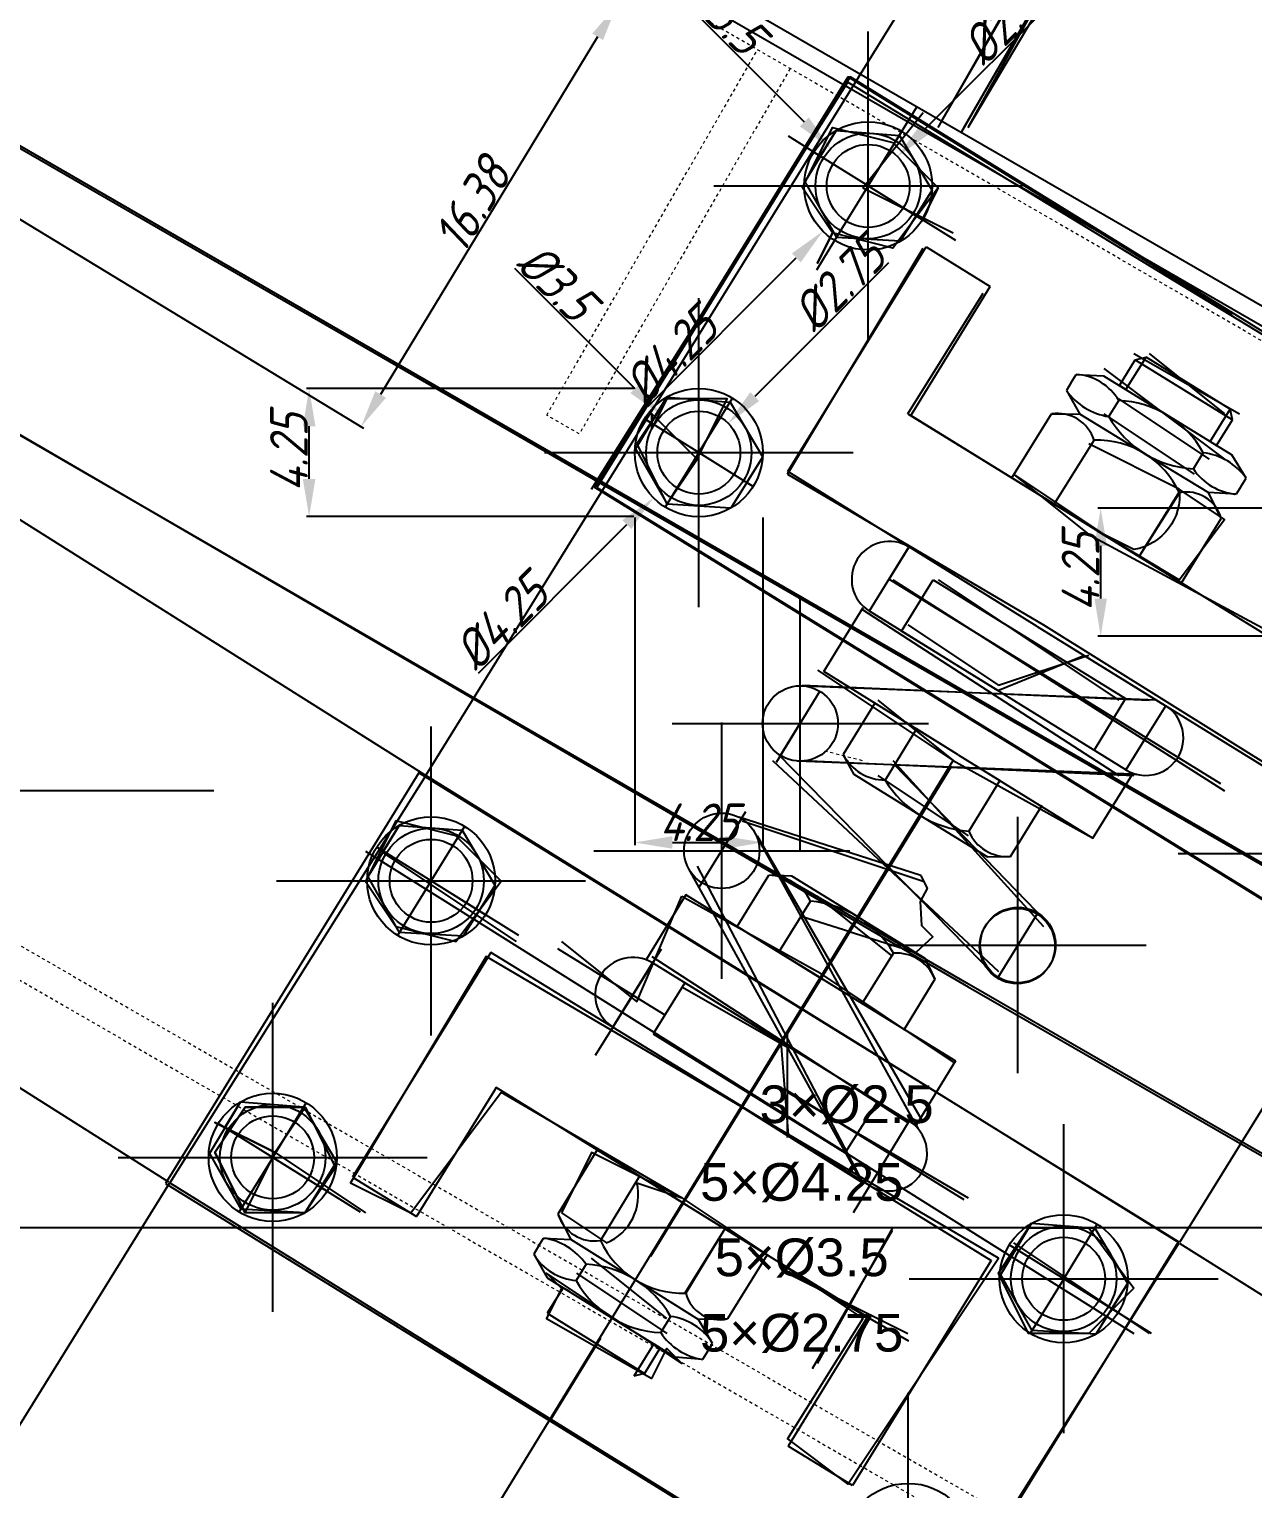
# Model space of a CAD drawing. Header units: millimetres. Extents: x 2787 to 6144, y -18 to 478.
# Drawn here: x 3179.34 to 3219.94, y 214.35 to 262.76 of the extents above; entities that cross this region are included whole.
import ezdxf

# ---------------------------------------------------------------- set-up
doc = ezdxf.new("R2010")
doc.units = ezdxf.units.MM
for name, pattern in [('ACAD_ISO02W100', [15, 12, -3]), ('CENTER', [50.8, 31.75, -6.35, 6.35, -6.35]), ('CENTER2', [28.575, 19.05, -3.175, 3.175, -3.175]), ('HIDDEN', [0.2, 0.1, -0.1])]:
    doc.linetypes.add(name, pattern=pattern)
for name, color, linetype in [('ADIM', 3, 'Continuous'), ('ADIM_CENTER', 1, 'Continuous'), ('ADIM_CLEAN', 3, 'Continuous'), ('ADIM_CLEAN_L', 3, 'Continuous')]:
    doc.layers.add(name, color=color, linetype=linetype)
for name, color, linetype, lineweight in [('图层1', 1, 'CENTER2', 25), ('图层2', 160, 'Continuous', 25), ('虚线', 8, 'ACAD_ISO02W100', 13)]:
    doc.layers.add(name, color=color, linetype=linetype, lineweight=lineweight)
doc.styles.get("Standard").update_dxf_attribs({"font": 'gbeitc.shx', "bigfont": 'gbcbig.shx'})
doc.dimstyles.new('ADIM', dxfattribs={"dimscale": 0.5, "dimtxt": 2.5, "dimasz": 2.5, "dimexe": 0.18, "dimexo": 0.0625, "dimgap": 0.09, "dimtad": 1, "dimdec": 4, "dimzin": 0, "dimdsep": 46, "dimtxsty": 'Standard', "dimcen": 0.09, "dimadec": 0, "dimazin": 0, "dimtfac": 1, "dimtdec": 4, "dimtofl": 0, "dimtmove": 0, "dimatfit": 3, "dimfxl": 1, "dimtolj": 1, "dimtzin": 0, "dimarcsym": 0})

# ---------------------------------------------------------------- blocks, each defined once
blk = doc.blocks.new('*D18')
at = {"layer": 'ADIM', "color": 0, "lineweight": -2, "transparency": 16777216}
for p, q in [((3249.969, 223), (3116.64, 223)), ((3116.73, 172.25), (3116.73, 221.75)), ((3249.969, 171), (3116.64, 171))]:
    blk.add_line(p, q, dxfattribs=at)
at = {"layer": 'ADIM', "color": 0, "transparency": 16777216}
for points in [[(3116.521, 221.75), (3116.938, 221.75), (3116.73, 223)], [(3116.521, 172.25), (3116.938, 172.25), (3116.73, 171)]]:
    blk.add_solid(points, dxfattribs=at)
at = {"layer": 'Defpoints', "color": 0, "transparency": 16777216}
for p in [(3116.73, 223), (3250, 223), (3250, 171)]:
    blk.add_point(p, dxfattribs=at)
at = {"layer": 'ADIM', "color": 0, "transparency": 16777216, "insert": (3116.06, 197), "char_height": 1.25, "attachment_point": 5, "rotation": 90}
blk.add_mtext('\\A1;52', dxfattribs=at)
blk = doc.blocks.new('*D116')
at = {"layer": 'ADIM', "color": 0, "lineweight": -2, "transparency": 16777216}
for p, q in [((3192.516, 238.027), (3223.95, 288.725)), ((3247.84, 273.808), (3224.965, 287.99)), ((3217.516, 222.527), (3248.95, 273.225))]:
    blk.add_line(p, q, dxfattribs=at)
at = {"layer": 'ADIM', "color": 0, "transparency": 16777216}
for points in [[(3225.074, 288.167), (3224.855, 287.813), (3223.902, 288.649)], [(3247.95, 273.985), (3247.73, 273.63), (3248.902, 273.149)]]:
    blk.add_solid(points, dxfattribs=at)
at = {"layer": 'Defpoints', "color": 0, "transparency": 16777216}
for p in [(3223.902, 288.649), (3192.5, 238), (3217.5, 222.5)]:
    blk.add_point(p, dxfattribs=at)
at = {"layer": 'ADIM', "color": 0, "transparency": 16777216, "insert": (3236.755, 281.468), "char_height": 1.25, "attachment_point": 5, "rotation": 328.2011}
blk.add_mtext('\\A1;29.42', dxfattribs=at)
blk = doc.blocks.new('*D117')
at = {"layer": 'ADIM', "color": 0, "lineweight": -2, "transparency": 16777216}
for p, q in [((3192.474, 238.017), (3162.994, 256.578)), ((3162.405, 255.472), (3155.237, 244.087)), ((3183.974, 224.517), (3154.494, 243.078))]:
    blk.add_line(p, q, dxfattribs=at)
at = {"layer": 'ADIM', "color": 0, "transparency": 16777216}
for points in [[(3162.228, 255.583), (3162.581, 255.361), (3163.071, 256.53)], [(3155.06, 244.198), (3155.413, 243.976), (3154.571, 243.03)]]:
    blk.add_solid(points, dxfattribs=at)
at = {"layer": 'Defpoints', "color": 0, "transparency": 16777216}
for p in [(3154.571, 243.03), (3192.5, 238), (3184, 224.5)]:
    blk.add_point(p, dxfattribs=at)
at = {"layer": 'ADIM', "color": 0, "transparency": 16777216, "insert": (3158.254, 250.137), "char_height": 1.25, "attachment_point": 5, "rotation": 57.8043}
blk.add_mtext('\\A1;15.95', dxfattribs=at)
blk = doc.blocks.new('*D118')
at = {"layer": 'ADIM', "color": 0, "lineweight": -2, "transparency": 16777216}
for p, q in [((3183.984, 224.473), (3152.55, 173.775)), ((3208.984, 208.973), (3177.55, 158.275)), ((3153.66, 173.192), (3176.535, 159.01))]:
    blk.add_line(p, q, dxfattribs=at)
at = {"layer": 'ADIM', "color": 0, "transparency": 16777216}
for points in [[(3153.77, 173.37), (3153.55, 173.015), (3152.598, 173.851)], [(3176.645, 159.187), (3176.426, 158.833), (3177.598, 158.351)]]:
    blk.add_solid(points, dxfattribs=at)
at = {"layer": 'Defpoints', "color": 0, "transparency": 16777216}
for p in [(3184, 224.5), (3209, 209), (3177.598, 158.351)]:
    blk.add_point(p, dxfattribs=at)
at = {"layer": 'ADIM', "color": 0, "transparency": 16777216, "insert": (3165.451, 166.671), "char_height": 1.25, "attachment_point": 5, "rotation": 328.2011}
blk.add_mtext('\\A1;29.42', dxfattribs=at)
blk = doc.blocks.new('*D119')
at = {"layer": 'ADIM', "color": 0, "lineweight": -2, "transparency": 16777216}
for p, q in [((3217.526, 222.483), (3247.006, 203.922)), ((3209.026, 208.983), (3238.506, 190.422)), ((3239.095, 191.528), (3246.263, 202.913))]:
    blk.add_line(p, q, dxfattribs=at)
at = {"layer": 'ADIM', "color": 0, "transparency": 16777216}
for points in [[(3246.087, 203.024), (3246.44, 202.802), (3246.929, 203.97)], [(3238.919, 191.639), (3239.272, 191.417), (3238.429, 190.47)]]:
    blk.add_solid(points, dxfattribs=at)
at = {"layer": 'Defpoints', "color": 0, "transparency": 16777216}
for p in [(3217.5, 222.5), (3209, 209), (3246.929, 203.97)]:
    blk.add_point(p, dxfattribs=at)
at = {"layer": 'ADIM', "color": 0, "transparency": 16777216, "insert": (3242.112, 197.577), "char_height": 1.25, "attachment_point": 5, "rotation": 57.8043}
blk.add_mtext('\\A1;15.95', dxfattribs=at)
blk = doc.blocks.new('*D121')
at = {"layer": 'ADIM', "color": 0, "lineweight": -2, "transparency": 16777216}
for p, q in [((3185.469, 237.5), (3101.62, 237.5)), ((3101.71, 211.75), (3101.71, 236.25)), ((3185.469, 210.5), (3101.62, 210.5))]:
    blk.add_line(p, q, dxfattribs=at)
at = {"layer": 'ADIM', "color": 0, "transparency": 16777216}
for points in [[(3101.502, 236.25), (3101.918, 236.25), (3101.71, 237.5)], [(3101.502, 211.75), (3101.918, 211.75), (3101.71, 210.5)]]:
    blk.add_solid(points, dxfattribs=at)
at = {"layer": 'Defpoints', "color": 0, "transparency": 16777216}
for p in [(3101.71, 237.5), (3185.5, 237.5), (3185.5, 210.5)]:
    blk.add_point(p, dxfattribs=at)
at = {"layer": 'ADIM', "color": 0, "transparency": 16777216, "insert": (3101.04, 224), "char_height": 1.25, "attachment_point": 5, "rotation": 90}
blk.add_mtext('\\A1;27', dxfattribs=at)
blk = doc.blocks.new('*D140')
at = {"layer": 'ADIM', "color": 0, "lineweight": -2, "transparency": 16777216}
for p, q in [((3225.969, 246.871), (3214.805, 246.871)), ((3214.895, 243.871), (3214.895, 245.621)), ((3225.969, 242.621), (3214.805, 242.621))]:
    blk.add_line(p, q, dxfattribs=at)
at = {"layer": 'ADIM', "color": 0, "transparency": 16777216}
for points in [[(3214.687, 245.621), (3215.103, 245.621), (3214.895, 246.871)], [(3214.687, 243.871), (3215.103, 243.871), (3214.895, 242.621)]]:
    blk.add_solid(points, dxfattribs=at)
at = {"layer": 'Defpoints', "color": 0, "transparency": 16777216}
for p in [(3214.895, 246.871), (3226, 246.871), (3226, 242.621)]:
    blk.add_point(p, dxfattribs=at)
at = {"layer": 'ADIM', "color": 0, "transparency": 16777216, "insert": (3214.225, 244.746), "char_height": 1.25, "attachment_point": 5, "rotation": 90}
blk.add_mtext('\\A1;4.25', dxfattribs=at)
blk = doc.blocks.new('*D143')
at = {"layer": 'ADIM', "color": 0, "lineweight": -2, "transparency": 16777216}
for p, q in [((3228.191, 244.746), (3228.281, 244.746)), ((3228.236, 244.701), (3228.236, 244.791)), ((3220.922, 237.433), (3225.849, 242.36))]:
    blk.add_line(p, q, dxfattribs=at)
at = {"layer": 'ADIM', "color": 0, "transparency": 16777216}
blk.add_solid([(3225.702, 242.507), (3225.996, 242.213), (3226.733, 243.244)], dxfattribs=at)
at = {"layer": 'Defpoints', "color": 0, "transparency": 16777216}
for p in [(3228.236, 244.746), (3226.733, 243.244)]:
    blk.add_point(p, dxfattribs=at)
at = {"layer": 'ADIM', "color": 0, "transparency": 16777216, "insert": (3221.667, 239.126), "char_height": 1.25, "attachment_point": 5, "rotation": 45}
blk.add_mtext('\\A1;%%c4.25', dxfattribs=at)
blk = doc.blocks.new('*D150')
at = {"layer": 'ADIM', "color": 0, "lineweight": -2, "transparency": 16777216}
for p, q in [((3168.527, 281.984), (3198.928, 263.526)), ((3160.027, 267.984), (3190.428, 249.526)), ((3198.202, 262.504), (3191, 250.641))]:
    blk.add_line(p, q, dxfattribs=at)
at = {"layer": 'ADIM', "color": 0, "transparency": 16777216}
for points in [[(3198.024, 262.612), (3198.38, 262.396), (3198.851, 263.573)], [(3190.822, 250.749), (3191.178, 250.533), (3190.351, 249.573)]]:
    blk.add_solid(points, dxfattribs=at)
at = {"layer": 'Defpoints', "color": 0, "transparency": 16777216}
for p in [(3168.5, 282), (3160, 268), (3190.351, 249.573)]:
    blk.add_point(p, dxfattribs=at)
at = {"layer": 'ADIM', "color": 0, "transparency": 16777216, "insert": (3194.028, 256.92), "char_height": 1.25, "attachment_point": 5, "rotation": 58.7363}
blk.add_mtext('\\A1;16.38', dxfattribs=at)
blk = doc.blocks.new('*D240')
at = {"layer": 'ADIM', "color": 0, "lineweight": -2, "transparency": 16777216}
for p, q in [((3213.475, 263.855), (3209.036, 259.416)), ((3207.135, 257.56), (3207.225, 257.56)), ((3207.18, 257.515), (3207.18, 257.605))]:
    blk.add_line(p, q, dxfattribs=at)
at = {"layer": 'ADIM', "color": 0, "transparency": 16777216}
blk.add_solid([(3208.889, 259.564), (3209.183, 259.269), (3208.152, 258.532)], dxfattribs=at)
at = {"layer": 'Defpoints', "color": 0, "transparency": 16777216}
for p in [(3208.152, 258.532), (3207.18, 257.56)]:
    blk.add_point(p, dxfattribs=at)
at = {"layer": 'ADIM', "color": 0, "transparency": 16777216, "insert": (3211.818, 263.146), "char_height": 1.25, "attachment_point": 5, "rotation": 45}
blk.add_mtext('\\A1;%%c2.75', dxfattribs=at)
blk = doc.blocks.new('*D241')
at = {"layer": 'ADIM', "color": 0, "lineweight": -2, "transparency": 16777216}
for p, q in [((3201.064, 263.675), (3205.058, 259.681)), ((3207.135, 257.56), (3207.225, 257.56)), ((3207.18, 257.515), (3207.18, 257.605))]:
    blk.add_line(p, q, dxfattribs=at)
at = {"layer": 'ADIM', "color": 0, "transparency": 16777216}
blk.add_solid([(3205.206, 259.829), (3204.911, 259.534), (3205.942, 258.797)], dxfattribs=at)
at = {"layer": 'Defpoints', "color": 0, "transparency": 16777216}
for p in [(3205.942, 258.797), (3207.18, 257.56)]:
    blk.add_point(p, dxfattribs=at)
at = {"layer": 'ADIM', "color": 0, "transparency": 16777216, "insert": (3202.463, 263.224), "char_height": 1.25, "attachment_point": 5, "rotation": 315}
blk.add_mtext('\\A1;%%c3.5', dxfattribs=at)
blk = doc.blocks.new('*D242')
at = {"layer": 'ADIM', "color": 0, "lineweight": -2, "transparency": 16777216}
for p, q in [((3207.135, 257.56), (3207.225, 257.56)), ((3207.18, 257.515), (3207.18, 257.605)), ((3199.866, 250.246), (3204.793, 255.174))]:
    blk.add_line(p, q, dxfattribs=at)
at = {"layer": 'ADIM', "color": 0, "transparency": 16777216}
blk.add_solid([(3204.646, 255.321), (3204.941, 255.026), (3205.677, 256.057)], dxfattribs=at)
at = {"layer": 'Defpoints', "color": 0, "transparency": 16777216}
for p in [(3207.18, 257.56), (3205.677, 256.057)]:
    blk.add_point(p, dxfattribs=at)
at = {"layer": 'ADIM', "color": 0, "transparency": 16777216, "insert": (3200.612, 251.939), "char_height": 1.25, "attachment_point": 5, "rotation": 45}
blk.add_mtext('\\A1;%%c4.25', dxfattribs=at)
blk = doc.blocks.new('*D243')
at = {"layer": 'ADIM', "color": 0, "lineweight": -2, "transparency": 16777216}
for p, q in [((3199.434, 246.558), (3199.434, 235.693)), ((3203.684, 246.558), (3203.684, 235.693)), ((3200.684, 235.783), (3202.434, 235.783))]:
    blk.add_line(p, q, dxfattribs=at)
at = {"layer": 'ADIM', "color": 0, "transparency": 16777216}
for points in [[(3200.684, 235.992), (3200.684, 235.575), (3199.434, 235.783)], [(3202.434, 235.992), (3202.434, 235.575), (3203.684, 235.783)]]:
    blk.add_solid(points, dxfattribs=at)
at = {"layer": 'Defpoints', "color": 0, "transparency": 16777216}
for p in [(3199.434, 246.59), (3203.684, 246.59), (3203.684, 235.783)]:
    blk.add_point(p, dxfattribs=at)
at = {"layer": 'ADIM', "color": 0, "transparency": 16777216, "insert": (3201.559, 236.453), "char_height": 1.25, "attachment_point": 5}
blk.add_mtext('\\A1;4.25', dxfattribs=at)
blk = doc.blocks.new('*D244')
at = {"layer": 'ADIM', "color": 0, "lineweight": -2, "transparency": 16777216}
for p, q in [((3199.402, 250.84), (3188.538, 250.84)), ((3188.628, 247.84), (3188.628, 249.59)), ((3199.402, 246.59), (3188.538, 246.59))]:
    blk.add_line(p, q, dxfattribs=at)
at = {"layer": 'ADIM', "color": 0, "transparency": 16777216}
for points in [[(3188.419, 249.59), (3188.836, 249.59), (3188.628, 250.84)], [(3188.419, 247.84), (3188.836, 247.84), (3188.628, 246.59)]]:
    blk.add_solid(points, dxfattribs=at)
at = {"layer": 'Defpoints', "color": 0, "transparency": 16777216}
for p in [(3188.628, 250.84), (3199.434, 250.84), (3199.434, 246.59)]:
    blk.add_point(p, dxfattribs=at)
at = {"layer": 'ADIM', "color": 0, "transparency": 16777216, "insert": (3187.958, 248.715), "char_height": 1.25, "attachment_point": 5, "rotation": 90}
blk.add_mtext('\\A1;4.25', dxfattribs=at)
blk = doc.blocks.new('*D245')
at = {"layer": 'ADIM', "color": 0, "lineweight": -2, "transparency": 16777216}
for p, q in [((3207.854, 255.01), (3203.415, 250.571)), ((3201.514, 248.715), (3201.604, 248.715)), ((3201.559, 248.67), (3201.559, 248.76))]:
    blk.add_line(p, q, dxfattribs=at)
at = {"layer": 'ADIM', "color": 0, "transparency": 16777216}
blk.add_solid([(3203.267, 250.718), (3203.562, 250.423), (3202.531, 249.687)], dxfattribs=at)
at = {"layer": 'Defpoints', "color": 0, "transparency": 16777216}
for p in [(3202.531, 249.687), (3201.559, 248.715)]:
    blk.add_point(p, dxfattribs=at)
at = {"layer": 'ADIM', "color": 0, "transparency": 16777216, "insert": (3206.197, 254.301), "char_height": 1.25, "attachment_point": 5, "rotation": 45}
blk.add_mtext('\\A1;%%c2.75', dxfattribs=at)
blk = doc.blocks.new('*D246')
at = {"layer": 'ADIM', "color": 0, "lineweight": -2, "transparency": 16777216}
for p, q in [((3195.443, 254.83), (3199.437, 250.836)), ((3201.514, 248.715), (3201.604, 248.715)), ((3201.559, 248.67), (3201.559, 248.76))]:
    blk.add_line(p, q, dxfattribs=at)
at = {"layer": 'ADIM', "color": 0, "transparency": 16777216}
blk.add_solid([(3199.585, 250.983), (3199.29, 250.689), (3200.321, 249.952)], dxfattribs=at)
at = {"layer": 'Defpoints', "color": 0, "transparency": 16777216}
for p in [(3200.321, 249.952), (3201.559, 248.715)]:
    blk.add_point(p, dxfattribs=at)
at = {"layer": 'ADIM', "color": 0, "transparency": 16777216, "insert": (3196.842, 254.379), "char_height": 1.25, "attachment_point": 5, "rotation": 315}
blk.add_mtext('\\A1;%%c3.5', dxfattribs=at)
blk = doc.blocks.new('*D247')
at = {"layer": 'ADIM', "color": 0, "lineweight": -2, "transparency": 16777216}
for p, q in [((3201.514, 248.715), (3201.604, 248.715)), ((3201.559, 248.67), (3201.559, 248.76)), ((3194.245, 241.401), (3199.172, 246.328))]:
    blk.add_line(p, q, dxfattribs=at)
at = {"layer": 'ADIM', "color": 0, "transparency": 16777216}
blk.add_solid([(3199.025, 246.475), (3199.319, 246.181), (3200.056, 247.212)], dxfattribs=at)
at = {"layer": 'Defpoints', "color": 0, "transparency": 16777216}
for p in [(3201.559, 248.715), (3200.056, 247.212)]:
    blk.add_point(p, dxfattribs=at)
at = {"layer": 'ADIM', "color": 0, "transparency": 16777216, "insert": (3194.991, 243.094), "char_height": 1.25, "attachment_point": 5, "rotation": 45}
blk.add_mtext('\\A1;%%c4.25', dxfattribs=at)

msp = doc.modelspace()

# ---------------------------------------------------------------- linework, layer by layer
at = {"color": 7, "linetype": 'Continuous'}
for p, q in [((3301.98786, 206.39642), (2916.78722, 428.70611)), ((3293.99028, 192.53862), (2941.90922, 395.73441)), ((3217.56035, 273.47357), (3209.62285, 259.72541)), ((3218.20993, 273.09868), (3210.27243, 259.35053)), ((3218.27925, 273.21874), (3210.34175, 259.47059)), ((3218.27925, 273.21874), (3210.34175, 259.47059)), ((3210.45581, 231.11574), (3161.62254, 259.35495)), ((3289.57889, 185.43401), (3210.45581, 231.11574))]:
    msp.add_line(p, q, dxfattribs=at)
for p, q in [((3204.50934, 248.09041), (3209.10421, 255.53686)), ((3209.10421, 255.53686), (3211.23177, 254.22404)), ((3208.6684, 250.06716), (3211.23177, 254.22404)), ((3215.51659, 250.93972), (3216.03873, 251.79258)), ((3215.72934, 250.80844), (3216.40173, 251.88133)), ((3216.03873, 251.79258), (3216.40173, 251.88133)), ((3216.03873, 251.79258), (3219.27308, 249.79681)), ((3219.19286, 250.1586), (3216.40173, 251.88133)), ((3213.9195, 251.04392), (3214.0836, 251.30987)), ((3214.0836, 251.30987), (3214.98796, 251.26591)), ((3214.98796, 251.26591), (3219.24308, 248.64027)), ((3213.9195, 251.04392), (3213.7554, 250.77798)), ((3213.7554, 250.77798), (3214.20027, 249.98938)), ((3213.8388, 251.09372), (3213.8388, 251.09372)), ((3215.72934, 250.80844), (3215.51659, 250.93972)), ((3215.1651, 249.90811), (3215.49701, 250.43772)), ((3208.59085, 249.94425), (3208.6684, 250.06716)), ((3214.76077, 246.13707), (3208.59085, 249.94425)), ((3211.94194, 247.87686), (3213.26605, 249.99741)), ((3213.26605, 249.99741), (3214.20027, 249.98938)), ((3216.33615, 248.69014), (3214.20027, 249.98938)), ((3218.52818, 249.08141), (3219.19286, 250.1586)), ((3219.27308, 249.79677), (3219.19286, 250.1586)), ((3218.74093, 248.95013), (3219.27308, 249.79677)), ((3213.34826, 247.00909), (3214.67586, 249.12746)), ((3213.34826, 247.00909), (3214.67586, 249.12746)), ((3218.52818, 249.08141), (3218.74093, 248.95013)), ((3216.33615, 248.69014), (3218.47203, 247.39091)), ((3217.97023, 248.1772), (3218.29843, 248.70908)), ((3219.71987, 247.86581), (3219.24308, 248.64027)), ((3212.79154, 242.94574), (3204.50934, 248.09041)), ((3214.74591, 246.14666), (3211.9269, 247.88614)), ((3214.76077, 246.13707), (3211.94194, 247.87686)), ((3216.17337, 245.26521), (3217.49361, 247.40478)), ((3218.8926, 246.52515), (3218.47203, 247.39091)), ((3219.39166, 247.33392), (3218.47203, 247.39091)), ((3219.55577, 247.59987), (3219.39166, 247.33392)), ((3219.55577, 247.59987), (3219.71987, 247.86581)), ((3213.33303, 247.01807), (3213.33321, 247.01837)), ((3214.74573, 246.14636), (3213.33303, 247.01807)), ((3214.76095, 246.13738), (3213.34826, 247.00909)), ((3216.17337, 245.26521), (3217.50459, 247.38131)), ((3219.32536, 247.341), (3219.33071, 247.3377)), ((3217.57978, 244.39759), (3218.8926, 246.52515)), ((3214.74591, 246.14666), (3220.91583, 242.33948)), ((3214.76077, 246.13707), (3214.76095, 246.13738)), ((3214.76077, 246.13707), (3217.57978, 244.39759)), ((3214.76077, 246.13707), (3216.17337, 245.26521)), ((3208.28828, 242.78886), (3209.33195, 244.49495)), ((3209.33195, 244.49495), (3215.7176, 240.56132)), ((3205.70285, 241.44977), (3207.01567, 243.57733)), ((3215.72625, 238.19724), (3207.22068, 243.45606)), ((3211.48105, 240.82196), (3208.28828, 242.78886)), ((3212.78403, 242.9504), (3221.08151, 237.8304)), ((3212.79154, 242.94574), (3212.79155, 242.94576)), ((3212.79154, 242.94574), (3217.04665, 240.3201)), ((3211.48105, 240.82196), (3214.33893, 241.98859)), ((3210.17072, 238.69285), (3205.70285, 241.44977)), ((3216.73526, 240.50635), (3205.09234, 240.96965)), ((3211.3626, 240.63), (3211.35985, 240.63015)), ((3207.4049, 240.39952), (3206.35251, 238.69879)), ((3210.17072, 238.69285), (3207.4049, 240.39952)), ((3215.7176, 240.56132), (3214.68377, 238.84925)), ((3210.82231, 239.7544), (3210.80467, 239.72582)), ((3210.82231, 239.7544), (3210.82231, 239.7544)), ((3208.78532, 239.54773), (3207.74036, 237.85326)), ((3210.16823, 238.6944), (3208.78532, 239.54773)), ((3211.47186, 231.28551), (3204.18059, 238.72871)), ((3206.71565, 238.03407), (3206.35251, 238.69879)), ((3210.16823, 238.6944), (3214.62926, 235.92641)), ((3210.16823, 238.6944), (3211.54902, 237.83764)), ((3215.95038, 238.04883), (3204.83066, 238.48357)), ((3208.05141, 238.35765), (3213.0859, 233.16428)), ((3215.72626, 238.19725), (3215.72625, 238.19724)), ((3208.92831, 236.66873), (3206.71565, 238.03407)), ((3211.54902, 237.83764), (3210.52047, 236.15951)), ((3214.62926, 235.92641), (3215.95038, 238.04883)), ((3215.95038, 238.04883), (3215.96935, 238.07931)), ((3215.95038, 238.04883), (3216.08782, 238.04345)), ((3209.13017, 237.00653), (3209.13416, 237.0041)), ((3211.90346, 235.31694), (3212.95644, 237.0173)), ((3215.07746, 237.12874), (3215.05982, 237.10016)), ((3208.92339, 234.68999), (3202.88259, 236.62517)), ((3208.92354, 236.67167), (3211.1362, 235.30634)), ((3208.76879, 226.41034), (3203.39324, 236.15409)), ((3211.1362, 235.30634), (3211.90346, 235.31694)), ((3211.90187, 235.31791), (3211.90346, 235.31694)), ((3206.92429, 224.60667), (3201.28856, 234.80524)), ((3202.83528, 232.99399), (3203.8834, 234.69735)), ((3204.64038, 234.67089), (3203.8834, 234.69735)), ((3206.85304, 233.30556), (3204.64038, 234.67089)), ((3208.92644, 234.68383), (3208.92339, 234.68999)), ((3201.13323, 234.04424), (3199.82041, 231.91668)), ((3205.6011, 231.28732), (3201.13323, 234.04424)), ((3201.57535, 234.29938), (3201.57076, 234.3074)), ((3201.57152, 234.29318), (3201.57535, 234.29938)), ((3204.21569, 232.14219), (3205.26155, 233.8361)), ((3212.80527, 233.44642), (3212.23277, 233.62983)), ((3212.80803, 233.45091), (3212.78468, 233.41307)), ((3205.6011, 231.28732), (3202.83528, 232.99399)), ((3206.56777, 232.823), (3204.95023, 233.33188)), ((3206.5518, 232.82802), (3206.64166, 232.97364)), ((3206.64166, 232.97364), (3206.64562, 232.97117)), ((3206.84828, 233.3085), (3209.06094, 231.94317)), ((3206.5518, 232.82802), (3208.76333, 232.13226)), ((3194.66262, 232.1328), (3190.06774, 224.68635)), ((3202.97529, 227.03752), (3194.66262, 232.1328)), ((3205.5986, 231.28885), (3204.21569, 232.14219)), ((3206.98362, 230.43895), (3208.02224, 232.11088)), ((3209.06094, 231.94317), (3209.39557, 231.25265)), ((3208.53563, 226.5441), (3200.02075, 231.78784)), ((3201.09588, 231.13285), (3200.03905, 229.43488)), ((3204.28578, 229.1613), (3201.09588, 231.13285)), ((3205.5986, 231.28885), (3210.07329, 228.54301)), ((3205.5986, 231.28885), (3206.98362, 230.43895)), ((3209.39557, 231.25265), (3208.34804, 229.54892)), ((3209.39399, 231.25364), (3209.39557, 231.25265)), ((3211.4691, 231.28102), (3211.8499, 231.16122)), ((3204.94452, 230.22885), (3204.96216, 230.25743)), ((3204.94452, 230.22885), (3204.94452, 230.22885)), ((3200.03905, 229.43488), (3206.41875, 225.49159)), ((3204.40423, 229.35326), (3204.28578, 229.1613)), ((3204.28578, 229.1613), (3204.40423, 229.35326)), ((3204.28578, 229.1613), (3204.52476, 226.08373)), ((3204.40423, 229.35326), (3204.40286, 229.35565)), ((3210.07329, 228.54301), (3208.76879, 226.41034)), ((3194.83614, 227.65336), (3194.76107, 227.52893)), ((3201.00606, 223.84618), (3194.83614, 227.65336)), ((3194.76107, 227.52893), (3192.1953, 223.37353)), ((3206.41875, 225.49159), (3207.48533, 227.18346)), ((3202.96776, 227.04213), (3211.26523, 221.92214)), ((3202.97529, 227.03752), (3202.97528, 227.03749)), ((3202.97529, 227.03752), (3207.23041, 224.41188)), ((3208.53562, 226.54409), (3208.53563, 226.5441)), ((3208.76879, 226.41034), (3208.75006, 226.37971)), ((3208.76879, 226.41034), (3208.83524, 226.2899)), ((3198.18686, 225.58537), (3196.88537, 223.45086)), ((3200.99084, 223.85516), (3198.17182, 225.59465)), ((3201.00606, 223.84618), (3198.18686, 225.58537)), ((3190.06774, 224.68635), (3192.1953, 223.37353)), ((3199.59318, 224.71759), (3198.2952, 222.58095)), ((3199.59318, 224.71759), (3198.2952, 222.58095)), ((3199.57832, 224.72717), (3199.57814, 224.72687)), ((3200.99102, 223.85546), (3199.57832, 224.72717)), ((3201.00588, 223.84588), (3199.59318, 224.71759)), ((3200.99084, 223.85516), (3207.16075, 220.04798)), ((3201.00606, 223.84618), (3201.00588, 223.84588)), ((3201.00606, 223.84618), (3203.82508, 222.10669)), ((3201.00606, 223.84618), (3202.41885, 222.97462)), ((3196.88537, 223.45086), (3197.31153, 222.61946)), ((3202.41885, 222.97462), (3201.09862, 220.83505)), ((3202.41885, 222.97462), (3201.12452, 220.83576)), ((3207.9753, 222.91682), (3205.32372, 218.3223)), ((3196.24307, 222.39747), (3196.07897, 222.13153)), ((3196.16237, 222.44727), (3196.16237, 222.44727)), ((3196.24307, 222.39747), (3196.40717, 222.66342)), ((3196.40717, 222.66342), (3197.31153, 222.61946)), ((3199.43068, 221.29311), (3197.31153, 222.61946)), ((3196.07897, 222.13153), (3196.52384, 221.34293)), ((3197.81687, 221.79355), (3197.49237, 221.25938)), ((3203.82508, 222.10669), (3202.51226, 219.97914)), ((3211.26523, 221.92214), (3206.65514, 214.45101)), ((3196.52384, 221.34293), (3200.77895, 218.71729)), ((3199.43068, 221.29311), (3201.54983, 219.96676)), ((3204.53105, 221.55314), (3208.51773, 219.25236)), ((3197.05246, 221.01674), (3196.52435, 220.16756)), ((3197.26522, 220.88546), (3197.05246, 221.01674)), ((3196.52435, 220.16756), (3199.7587, 218.17179)), ((3200.622, 220.06263), (3200.29379, 219.53074)), ((3202.51226, 219.97914), (3201.54983, 219.96676)), ((3202.0132, 219.17036), (3201.54983, 219.96676)), ((3207.16075, 220.04798), (3204.52758, 215.76383)), ((3200.06405, 219.15842), (3199.39937, 218.08123)), ((3200.27681, 219.02714), (3199.75874, 218.1718)), ((3200.06405, 219.15842), (3200.27681, 219.02714)), ((3201.84909, 218.90441), (3201.68499, 218.63847)), ((3201.84909, 218.90441), (3202.0132, 219.17036)), ((3201.97713, 219.22644), (3201.98249, 219.22314)), ((3201.68499, 218.63847), (3200.77895, 218.71729)), ((3199.75874, 218.1718), (3199.39937, 218.08123)), ((3206.65514, 214.45101), (3204.52758, 215.76383))]:
    msp.add_line(p, q)
for points in [[(3230.53268, 246.35345), (3231.72125, 245.62004), (3223.3192, 232.00367), (3198.10764, 247.56059), (3206.50968, 261.17696), (3219.26119, 253.30859)], [(3208.92644, 234.68383), (3209.13691, 234.2587), (3208.90502, 233.82816), (3208.9533, 233.03071), (3209.31959, 232.65285), (3208.76007, 232.12921)]]:
    msp.add_lwpolyline(points)
for points in [[(3198.17461, 247.55873), (3223.38617, 232.00181), (3231.78822, 245.61818), (3206.57666, 261.1751)], [(3183.86307, 224.47583), (3209.07463, 208.91891), (3217.47668, 222.53528), (3192.26512, 238.0922)]]:
    msp.add_lwpolyline(points, close=True)
for centre, radius in [((3207.17969, 257.56004), 2.125), ((3207.17969, 257.56004), 1.375), ((3201.55866, 248.71457), 2.125), ((3201.55866, 248.71457), 1.375), ((3204.92675, 239.73066), 1.25), ((3202.32169, 235.50891), 1.25), ((3192.67549, 234.51026), 2.125), ((3192.67549, 234.51026), 1.375), ((3212.12827, 232.34929), 1.25), ((3212.14886, 232.38265), 1.25), ((3187.41909, 225.34007), 2.125), ((3187.41909, 225.34007), 1.375), ((3213.66712, 221.31264), 2.125), ((3213.66712, 221.31264), 1.375), ((3208.50888, 212.40307), 2.125)]:
    msp.add_circle(centre, radius)
for centre, radius, start, end in [((3213.95618, 249.52201), 1.79239, 30.722958, 85.923311), ((3215.49195, 252.01502), 2.1321, 215.464393, 261.181876), ((3215.37928, 247.11261), 3.32719, 28.674058, 87.97221), ((3213.45893, 248.73269), 1.27935, 17.973097, 98.671552), ((3218.15447, 251.61424), 3.44198, 209.714697, 266.931572), ((3214.77053, 246.1165), 3.01244, 24.825816, 91.801002), ((3218.05414, 246.67766), 2.04606, 35.499947, 83.14271), ((3219.56168, 249.24014), 1.91378, 213.739297, 264.903359), ((3217.74836, 246.22331), 1.18338, 14.777294, 101.887983), ((3207.88059, 244.51767), 1.25, 58.323134, 238.134317), ((3207.88059, 244.51767), 1.25, 327.917432, 329.171837), ((3216.39024, 239.25632), 1.25, 237.914415, 58.323134), ((3207.74289, 239.41918), 1.56592, 207.389769, 269.90746), ((3210.77958, 239.71331), 3.56324, 211.467285, 265.829945), ((3211.78785, 236.68527), 1.3721, 202.530615, 274.863608), ((3203.86308, 233.13156), 1.56592, 26.738809, 89.256499), ((3204.96208, 230.28547), 3.56324, 30.816324, 85.178984), ((3199.36785, 230.7219), 1.25, 58.511952, 238.323134), ((3208.12072, 230.74231), 1.3721, 21.782661, 94.115653), ((3199.36785, 230.7219), 1.25, 327.474431, 328.728837), ((3207.88682, 225.47566), 1.25, 238.323134, 58.731854), ((3198.10228, 223.84567), 1.27935, 197.974716, 278.673171), ((3196.08032, 220.55651), 2.1321, 35.464393, 81.181876), ((3201.02883, 223.84668), 3.01244, 204.845267, 271.820453), ((3197.61979, 223.04724), 1.79239, 210.722958, 265.923311), ((3197.63263, 218.35651), 3.44198, 29.714697, 86.931572), ((3200.41152, 222.85585), 3.32719, 208.674058, 267.97221), ((3202.26886, 221.13722), 1.18338, 194.758286, 281.868974), ((3200.38568, 218.1635), 1.91378, 31.74291, 82.906971), ((3201.9999, 220.66015), 2.04606, 213.503559, 261.146322)]:
    msp.add_arc(centre, radius, start, end)
at = {"layer": 'ADIM_CENTER', "linetype": 'CENTER'}
for p, q in [((3207.17969, 252.43504), (3207.17969, 262.68504)), ((3207.17969, 252.81004), (3207.17969, 262.31004)), ((3207.17969, 253.18504), (3207.17969, 261.93504)), ((3202.05469, 257.56004), (3212.30469, 257.56004)), ((3202.42969, 257.56004), (3211.92969, 257.56004)), ((3202.80469, 257.56004), (3211.55469, 257.56004)), ((3201.55866, 243.58957), (3201.55866, 253.83957)), ((3201.55866, 243.96457), (3201.55866, 253.46457)), ((3201.55866, 244.33957), (3201.55866, 253.08957)), ((3196.43366, 248.71457), (3206.68366, 248.71457)), ((3196.80866, 248.71457), (3206.30866, 248.71457)), ((3197.18366, 248.71457), (3205.93366, 248.71457)), ((3204.92675, 235.48066), (3204.92675, 243.98066)), ((3200.67675, 239.73066), (3209.17675, 239.73066)), ((3202.32169, 231.25891), (3202.32169, 239.75891)), ((3192.67549, 229.38526), (3192.67549, 239.63526)), ((3192.67549, 229.76026), (3192.67549, 239.26026)), ((3192.67549, 230.13526), (3192.67549, 238.88526)), ((3212.14886, 228.13265), (3212.14886, 236.63265)), ((3198.07169, 235.50891), (3206.57169, 235.50891)), ((3217.47041, 235.4156), (3227.72041, 235.4156)), ((3217.84541, 235.4156), (3227.34541, 235.4156)), ((3218.22041, 235.4156), (3226.97041, 235.4156)), ((3187.55049, 234.51026), (3197.80049, 234.51026)), ((3187.92549, 234.51026), (3197.42549, 234.51026)), ((3188.30049, 234.51026), (3197.05049, 234.51026)), ((3207.89886, 232.38265), (3216.39886, 232.38265)), ((3187.41909, 220.21507), (3187.41909, 230.46507)), ((3187.41909, 220.59007), (3187.41909, 230.09007)), ((3187.41909, 220.96507), (3187.41909, 229.71507)), ((3213.66712, 216.18764), (3213.66712, 226.43764)), ((3213.66712, 216.56264), (3213.66712, 226.06264)), ((3213.66712, 216.93764), (3213.66712, 225.68764)), ((3182.29409, 225.34007), (3192.54409, 225.34007)), ((3182.66909, 225.34007), (3192.16909, 225.34007)), ((3183.04409, 225.34007), (3191.79409, 225.34007)), ((3208.54212, 221.31264), (3218.79212, 221.31264)), ((3208.91712, 221.31264), (3218.41712, 221.31264)), ((3209.29212, 221.31264), (3218.04212, 221.31264)), ((3208.50888, 207.27807), (3208.50888, 217.52807)), ((3208.50888, 207.65307), (3208.50888, 217.15307)), ((3208.50888, 208.02807), (3208.50888, 216.77807))]:
    msp.add_line(p, q, dxfattribs=at)
at = {"layer": 'ADIM_CLEAN'}
for points in [[(3206, 256), (3205, 257.5), (3206, 259.5), (3208, 259), (3209.5, 257.5), (3209, 256.5), (3209.5, 257.5), (3208, 255.5), (3206, 256), (3205.5, 255)], [(3200.5, 250.5), (3199.5, 249), (3200.5, 247), (3201.5, 248.5), (3200, 250), (3200, 249.5)], [(3200, 249.5), (3200, 250), (3201.5, 248.5), (3202.5, 250.5), (3200.5, 250.5)], [(3217.5, 222.5), (3192.5, 238), (3184, 224.5), (3209, 209)], [(3193.5, 236), (3191.5, 236.5), (3190.5, 234.5), (3191.5, 233), (3193.5, 232.5), (3195, 234.5)], [(3192, 223.5), (3195, 227.5), (3201, 224), (3207, 220), (3204.5, 216), (3206.5, 214.5), (3211.5, 222), (3194.5, 232), (3190, 224.5)], [(3186.5, 223.5), (3185.5, 225.5), (3186.5, 227), (3188.5, 227), (3189.5, 225), (3188.5, 223.5)], [(3186.5, 227), (3185.5, 225.5), (3186.5, 223.5), (3187.5, 225.5), (3185.5, 226.5), (3187.5, 225.5), (3188.5, 227)], [(3216, 221), (3214.5, 219.5), (3212.5, 219.5), (3211.5, 221.5), (3212.5, 223), (3214.5, 223)], [(3200, 218), (3200.5, 219), (3201, 218.5), (3196.5, 221.5), (3197, 221), (3196.5, 220)]]:
    msp.add_lwpolyline(points, close=True, dxfattribs=at)
for points in [[(3215, 246), (3217.5, 244.5), (3219, 246.5), (3217.5, 247.5, -0.3995195), (3216, 245.5)], [(3197, 223.5), (3198.5, 222.5, 0.36742539), (3199.5, 224.5), (3201, 224), (3198, 225.5)]]:
    msp.add_lwpolyline(points, format="xyb", close=True, dxfattribs=at)
for centre, radius in [((3207.17969, 257.56004), 2.125), ((3207.17969, 257.56004), 1.75), ((3207.17969, 257.56004), 1.375), ((3201.55866, 248.71457), 2.125), ((3201.55866, 248.71457), 1.75), ((3201.55866, 248.71457), 1.375), ((3204.92675, 239.73066), 1.25), ((3202.32169, 235.50891), 1.25), ((3192.67549, 234.51026), 2.125), ((3192.67549, 234.51026), 1.75), ((3192.67549, 234.51026), 1.375), ((3212.14886, 232.38265), 1.25), ((3187.41909, 225.34007), 2.125), ((3187.41909, 225.34007), 1.75), ((3187.41909, 225.34007), 1.375), ((3213.66712, 221.31264), 2.125), ((3213.66712, 221.31264), 1.75), ((3213.66712, 221.31264), 1.375), ((3208.50888, 212.40307), 2.125)]:
    msp.add_circle(centre, radius, dxfattribs=at)
at = {"layer": 'ADIM_CLEAN_L'}
for p, q in [((2917, 428), (3301.5, 206)), ((2942, 395.5), (3294, 192.5)), ((3209.5, 259.5), (3217.5, 273.5)), ((3210.5, 259.5), (3218, 273)), ((3210.5, 259.5), (3218.5, 273)), ((3198, 247.5), (3206.5, 261)), ((3206.5, 261), (3232, 245.5)), ((3207, 257.5), (3209, 260)), ((3161.5, 259.5), (3210.5, 231)), ((3207, 257.5), (3210, 256)), ((3204.5, 248), (3209, 255.5)), ((3208.5, 250), (3211, 254)), ((3216, 252), (3219.5, 250)), ((3216.5, 252), (3219, 250)), ((3215, 251.5), (3219, 248.5)), ((3218.5, 248.5), (3215.5, 250.5)), ((3208.5, 250), (3215, 246)), ((3215, 250), (3218, 248)), ((3217.5, 247.5), (3214.5, 249)), ((3204.5, 248), (3213, 243)), ((3212, 248), (3215, 246)), ((3212, 248), (3214.5, 246)), ((3214.5, 246), (3221, 242.5)), ((3208, 244.5), (3219, 237.5)), ((3209.5, 244.5), (3215.5, 240.5)), ((3207, 243.5), (3215.5, 238)), ((3208.5, 243), (3211.5, 241)), ((3213, 243), (3221, 238)), ((3211.5, 241), (3214.5, 242)), ((3205.5, 241.5), (3210, 238.5)), ((3205, 241), (3216.5, 240.5)), ((3207.5, 240.5), (3210, 238.5)), ((3195, 214), (3210, 238.5)), ((3204, 238.5), (3211.5, 231.5)), ((3205, 238.5), (3216, 238)), ((3208, 238.5), (3213, 233)), ((3210, 238.5), (3214.5, 236)), ((3207.5, 238), (3210.5, 236)), ((3203, 236.5), (3209, 234.5)), ((3203.5, 236), (3209, 226.5)), ((3190.5, 235.5), (3216, 219.5)), ((3191, 235.5), (3195.5, 232.5)), ((3201.5, 235), (3207, 224.5)), ((3199.5, 230.5), (3201, 234)), ((3201, 234), (3205.5, 231.5)), ((3208, 232), (3205.5, 234)), ((3197, 232.5), (3199.5, 230.5)), ((3200, 232), (3208.5, 226.5)), ((3205.5, 231.5), (3210, 228.5)), ((3201, 231), (3204.5, 229)), ((3210.5, 231), (3289.5, 185.5)), ((3204.5, 226), (3204.5, 229.5)), ((3204.5, 227.5), (3210.5, 224)), ((3203, 227), (3207, 224.5)), ((3187.5, 225.5), (3190.5, 223.5)), ((3205.5, 218.5), (3208, 223)), ((3212, 222.5), (3216.5, 219.5)), ((3200.5, 220), (3198, 222)), ((3197.5, 221.5), (3200.5, 219.5)), ((3204.5, 221.5), (3208.5, 219.5))]:
    msp.add_line(p, q, dxfattribs=at)
at = {"layer": '图层1'}
for p, q in [((3207.17969, 257.56004), (3208.78183, 260.16178)), ((3205.37523, 258.68232), (3204.53003, 259.208)), ((3207.17969, 257.56004), (3208.29394, 259.36948)), ((3207.17969, 257.56004), (3205.37523, 258.68232)), ((3207.17969, 257.56004), (3206.06545, 255.75059)), ((3207.17969, 257.56004), (3208.98416, 256.43775)), ((3207.17969, 257.56004), (3210.08083, 255.75567)), ((3206.06545, 255.75059), (3205.46206, 254.77075)), ((3219.19227, 253.39057), (3219.1747, 253.36195)), ((3219.26119, 253.30859), (3219.26128, 253.34799)), ((3201.55866, 248.71457), (3202.6729, 250.52401)), ((3201.55866, 248.71457), (3199.75419, 249.83686)), ((3217.09145, 249.96795), (3217.09032, 249.96612)), ((3201.55866, 248.71457), (3200.44441, 246.90512)), ((3201.55866, 248.71457), (3203.36312, 247.59228)), ((3216.3159, 248.70445), (3216.31496, 248.70292)), ((3219.24713, 247.34288), (3219.24715, 247.35238)), ((3214.74591, 246.14666), (3214.74573, 246.14636)), ((3208.53327, 245.59085), (3207.21729, 243.45818)), ((3207.88059, 244.51767), (3208.53867, 245.5875)), ((3207.88059, 244.51767), (3218.86872, 237.73739)), ((3206.55621, 242.38682), (3206.53857, 242.35824)), ((3205.57624, 240.79868), (3204.12053, 238.43957)), ((3216.39024, 239.25632), (3217.05141, 240.3172)), ((3204.25321, 238.65458), (3204.8674, 239.64995)), ((3210.82231, 239.7544), (3210.80474, 239.72578)), ((3216.39494, 239.26385), (3215.73387, 238.19252)), ((3209.92013, 238.28459), (3195.15765, 214.23387)), ((3201.56702, 234.30134), (3203.11409, 236.80853)), ((3215.07746, 237.12874), (3215.05982, 237.10016)), ((3192.67549, 234.51026), (3193.78974, 236.3197)), ((3202.98142, 236.59351), (3202.36722, 235.59815)), ((3192.67549, 234.51026), (3190.87103, 235.63255)), ((3192.67549, 234.51026), (3191.56125, 232.70082)), ((3192.67549, 234.51026), (3194.47996, 233.38797)), ((3192.67549, 234.51026), (3195.57664, 232.70589)), ((3219.21695, 234.53499), (3219.21704, 234.57439)), ((3212.80803, 233.45091), (3211.4691, 231.28102)), ((3212.78468, 233.41307), (3212.80803, 233.45091)), ((3199.36785, 230.7219), (3196.88286, 232.25527)), ((3199.36785, 230.7219), (3200.31612, 232.25386)), ((3198.70135, 229.65724), (3200.01733, 231.78992)), ((3211.4691, 231.28102), (3211.49245, 231.31887)), ((3199.36785, 230.7219), (3198.12458, 228.71338)), ((3199.36785, 230.7219), (3198.70677, 229.65392)), ((3199.36785, 230.7219), (3200.43163, 230.06549)), ((3203.62201, 228.09685), (3203.65452, 228.07679)), ((3204.406, 227.61308), (3210.35597, 223.94162)), ((3187.41909, 225.34007), (3188.53334, 227.14951)), ((3187.41909, 225.34007), (3185.61462, 226.46235)), ((3207.88219, 225.46808), (3208.54326, 226.53941)), ((3187.41909, 225.34007), (3186.30484, 223.53062)), ((3187.41909, 225.34007), (3189.22355, 224.21778)), ((3187.41909, 225.34007), (3190.32023, 223.5357)), ((3207.88682, 225.47566), (3206.67976, 223.49987)), ((3207.88682, 225.47566), (3207.23513, 224.40893)), ((3213.66712, 221.31264), (3214.78137, 223.12209)), ((3213.66712, 221.31264), (3211.86265, 222.43493)), ((3213.66712, 221.31264), (3212.55287, 219.5032)), ((3213.66712, 221.31264), (3215.47158, 220.19036)), ((3213.66712, 221.31264), (3216.56826, 219.50828))]:
    msp.add_line(p, q, dxfattribs=at)
at = {"layer": '图层2'}
for p, q in [((3206.11605, 259.3992), (3205.07746, 257.69001)), ((3205.58752, 258.55029), (3206.11605, 259.3992)), ((3206.11605, 259.3992), (3208.21561, 259.23666)), ((3208.21561, 259.23666), (3209.29955, 257.41225)), ((3205.37523, 258.68232), (3205.58752, 258.55029)), ((3205.07746, 257.69001), (3206.12458, 255.84663)), ((3209.30269, 257.41726), (3208.24105, 255.7223)), ((3208.77187, 256.56978), (3209.30269, 257.41726)), ((3208.98416, 256.43775), (3208.77187, 256.56978)), ((3208.24105, 255.7223), (3206.12458, 255.84663)), ((3200.49502, 250.55373), (3199.45642, 248.84455)), ((3199.96648, 249.70482), (3200.49502, 250.55373)), ((3200.49502, 250.55373), (3202.59458, 250.39119)), ((3202.59458, 250.39119), (3203.67851, 248.56678)), ((3199.75419, 249.83686), (3199.96648, 249.70482)), ((3199.45642, 248.84455), (3200.50355, 247.00116)), ((3203.68165, 248.5718), (3202.62001, 246.87683)), ((3203.15083, 247.72431), (3203.68165, 248.5718)), ((3203.36312, 247.59228), (3203.15083, 247.72431)), ((3202.62001, 246.87683), (3200.50355, 247.00116)), ((3191.61185, 236.34942), (3190.57326, 234.64024)), ((3191.08332, 235.50051), (3191.61185, 236.34942)), ((3191.61185, 236.34942), (3193.71141, 236.18688)), ((3193.71141, 236.18688), (3194.79535, 234.36247)), ((3190.87103, 235.63255), (3191.08332, 235.50051)), ((3190.57326, 234.64024), (3191.62038, 232.79685)), ((3194.79849, 234.36749), (3193.73685, 232.67252)), ((3194.26767, 233.52), (3194.79849, 234.36749)), ((3194.47996, 233.38797), (3194.26767, 233.52)), ((3193.73685, 232.67252), (3191.62038, 232.79685)), ((3186.35545, 227.17923), (3185.31686, 225.47004)), ((3185.82691, 226.33032), (3186.35545, 227.17923)), ((3186.35545, 227.17923), (3188.45501, 227.01669)), ((3188.45501, 227.01669), (3189.53894, 225.19228)), ((3185.61462, 226.46235), (3185.82691, 226.33032)), ((3185.31686, 225.47004), (3186.36398, 223.62666)), ((3189.54209, 225.19729), (3188.48044, 223.50233)), ((3189.01126, 224.34981), (3189.54209, 225.19729)), ((3189.22355, 224.21778), (3189.01126, 224.34981)), ((3188.48044, 223.50233), (3186.36398, 223.62666)), ((3212.60348, 223.15181), (3211.56489, 221.44262)), ((3212.07494, 222.3029), (3212.60348, 223.15181)), ((3212.60348, 223.15181), (3214.70304, 222.98927)), ((3214.70304, 222.98927), (3215.78697, 221.16486)), ((3211.86265, 222.43493), (3212.07494, 222.3029)), ((3211.56489, 221.44262), (3212.61201, 219.59924)), ((3215.79012, 221.16987), (3214.72847, 219.47491)), ((3215.25929, 220.32239), (3215.79012, 221.16987)), ((3215.47158, 220.19036), (3215.25929, 220.32239)), ((3214.72847, 219.47491), (3212.61201, 219.59924))]:
    msp.add_line(p, q, dxfattribs=at)
for centre, radius in [((3207.17969, 257.56004), 1.75), ((3207.17969, 257.56004), 1.375), ((3201.55866, 248.71457), 1.75), ((3201.55866, 248.71457), 1.375), ((3192.67549, 234.51026), 1.75), ((3192.67549, 234.51026), 1.375), ((3187.41909, 225.34007), 1.75), ((3187.41909, 225.34007), 1.375), ((3213.66712, 221.31264), 1.75), ((3213.66712, 221.31264), 1.375)]:
    msp.add_circle(centre, radius, dxfattribs=at)
at = {"layer": '虚线', "color": 251, "linetype": 'HIDDEN'}
msp.add_line((3302.15552, 205.14508), (2917.24074, 427.28979), dxfattribs=at)
at = {"layer": '虚线', "color": 8, "linetype": 'HIDDEN'}
for p, q in [((2913.7194, 385.54925), (3282.26646, 172.76851)), ((2913.64479, 384.43763), (3281.76646, 171.90248)), ((3196.51134, 249.95734), (3203.50755, 262.07513)), ((3204.59017, 261.45029), (3197.59387, 249.33234)), ((3197.59387, 249.33234), (3196.51134, 249.95734)), ((3206.98682, 238.49501), (3205.77561, 238.80399))]:
    msp.add_line(p, q, dxfattribs=at)

# ---------------------------------------------------------------- texts
at = {"layer": 'ADIM', "char_height": 1.25, "attachment_point": 5}
for s, insert in [('{\\fArial|b0|i0|c0|p2;3×Ø2.5}', (3206.46577, 227.07846)), ('{\\fArial|b0|i0|c0|p2;5×Ø4.25}', (3204.9732, 224.50072)), ('{\\fArial|b0|i0|c0|p2;5×Ø3.5}', (3204.9732, 222.00072)), ('{\\fArial|b0|i0|c0|p2;5×Ø2.75}', (3204.9732, 219.50072))]:
    msp.add_mtext(s, dxfattribs=dict(at, insert=insert))

# ---------------------------------------------------------------- dimensions: what is measured, and where the dimension line sits
at = {"layer": 'ADIM'}
for p1, p2, distance, text, picture, middle in [((3217.5, 222.5), (3192.5, 238), -59.59375, '29.42', '*D116', (3236.75536, 281.46832)), ((3168.5, 282), (3160, 268), 35.50714, '16.38', '*D150', (3194.02835, 256.92029)), ((3192.5, 238), (3184, 224.5), -34.77692, '15.95', '*D117', (3158.25365, 250.13659)), ((3184, 224.5), (3209, 209), -59.59375, '29.42', '*D118', (3165.45074, 166.67055)), ((3209, 209), (3217.5, 222.5), -34.77692, '15.95', '*D119', (3242.1124, 197.57738))]:
    dim = msp.add_aligned_dim(p1=p1, p2=p2, distance=distance, text=text, dimstyle='ADIM', dxfattribs=at)
    dim.commit()
    dim.dimension.update_dxf_attribs({"geometry": picture, "text_midpoint": middle})
for center, mpoint, text, picture, middle in [((3207.17969, 257.56004), (3208.15196, 258.53231), '%%c2.75', '*D240', (3212.29205, 262.6724)), ((3207.17969, 257.56004), (3205.94225, 258.79747), '%%c3.5', '*D241', (3201.98936, 262.75037)), ((3207.17969, 257.56004), (3205.67709, 256.05743), '%%c4.25', '*D242', (3201.08532, 251.46566)), ((3201.55866, 248.71457), (3200.32122, 249.952), '%%c3.5', '*D246', (3196.36832, 253.9049)), ((3201.55866, 248.71457), (3202.53093, 249.68684), '%%c2.75', '*D245', (3206.67102, 253.82693)), ((3201.55866, 248.71457), (3200.05606, 247.21196), '%%c4.25', '*D247', (3195.46429, 242.6202)), ((3228.23558, 244.74644), (3226.73298, 243.24384), '%%c4.25', '*D143', (3222.14121, 238.65207))]:
    dim = msp.add_radius_dim(center=center, mpoint=mpoint, text=text, dimstyle='ADIM', dxfattribs=at)
    dim.commit()
    dim.dimension.update_dxf_attribs({"geometry": picture, "text_midpoint": middle, "dimtype": 164})
for base, p1, p2, text, picture, middle in [((3188.62753, 250.83957), (3199.43366, 246.58957), (3199.43366, 250.83957), '4.25', '*D244', (3187.95753, 248.71457)), ((3214.89501, 246.87144), (3226, 242.62144), (3226, 246.87144), '4.25', '*D140', (3214.22501, 244.74644)), ((3101.70984, 237.5), (3185.5, 210.5), (3185.5, 237.5), '27', '*D121', (3101.03984, 224)), ((3116.72979, 223), (3250, 171), (3250, 223), '52', '*D18', (3116.05979, 197))]:
    dim = msp.add_linear_dim(base=base, p1=p1, p2=p2, angle=90, text=text, dimstyle='ADIM', dxfattribs=at)
    dim.commit()
    dim.dimension.update_dxf_attribs({"geometry": picture, "text_midpoint": middle})
dim = msp.add_linear_dim(base=(3203.68366, 235.78344), p1=(3199.43366, 246.58957), p2=(3203.68366, 246.58957), text='4.25', dimstyle='ADIM', dxfattribs=at)
dim.commit()
dim.dimension.update_dxf_attribs({"geometry": '*D243', "text_midpoint": (3201.55866, 236.45344)})

doc.saveas('drawing.dxf')
